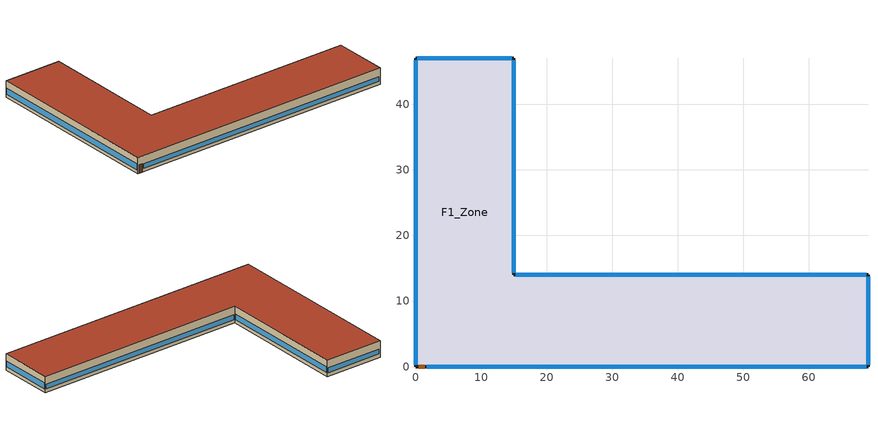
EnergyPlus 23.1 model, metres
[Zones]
F1_Zone
 floor ground (Slab): 0,47 15,47 15,14 69,14 69,0 0,0 z0
 wall outside (Exterior Wall): 0,0 69,0 69,14 15,14 15,47 0,47 0,0 z0:4.11
 window (Window): 1.71,0 68.7,0 z0.9:2; 69,0.3 69,13.7 z0.9:2.36; 68.7,14 15.3,14 z0.9:2.06; 15,14.3 15,46.7 z0.9:2.32; 14.7,47 0.3,47 z0.9:2.1; 0,46.7 0,0.3 z0.9:2.4
 door (Exterior Door): 0.5,0 1.41,0 z0:2.13
 roof outside (Roof): 0,0 69,0 69,14 15,14 15,47 0,47 z4.11
[Building]
V13-school-el-paso: 180, Suburbs, 0.04, 0.4, FullExterior, 25, 6
[Site:Location]
El Paso TX: 31.77, -106.5, -7, 1186
[Site:GroundTemperature:BuildingSurface]
13.1, 14.1, 15.3, 18.6, 20.9, 22.9, 22.8, 22.1, 20.7, 18.1, 14.6, 12.4
[SizingPeriod:DesignDay]
El Paso International Ap  Ut Ann Htg 99.6% Condns DB: 12, 21, WinterDesignDay, -5.2, 0, DefaultMultipliers, , Wetbulb, -5.2, , , , , 87865, 2.2, 20, No, No, No, ASHRAEClearSky, , , , , 0
El Paso International Ap  Ut Ann Clg .4% Condns DB=>MWB: 7, 21, SummerDesignDay, 38.1, 13, DefaultMultipliers, , Wetbulb, 18.1, , , , , 87865, 3.9, 280, No, No, No, ASHRAETau, , , 0.605, 1.547
[Material]
Carpet pad 12mm: MediumRough, 0.0127, 0.06, 288, 1380, 0.9, 0.6, 0.6
Concrete block 200mm: MediumRough, 0.2, 1.11, 800, 920, 0.9, 0.6, 0.6
Cast concrete 200mm: MediumRough, 0.2, 1.73, 2243, 837, 0.9, 0.6, 0.6
Gypsum board 13mm: MediumRough, 0.0127, 0.16, 800, 1090, 0.9, 0.6, 0.6
Metal deck 1.5mm: MediumRough, 0.0015, 45, 7680, 418, 0.9, 0.6, 0.6
Polyiso board 100mm: MediumRough, 0.1, 0.024, 30, 1470, 0.9, 0.6, 0.6
Roof membrane 10mm: MediumRough, 0.0095, 0.16, 1121, 1460, 0.9, 0.6, 0.6
Stucco 25mm: MediumRough, 0.025, 0.72, 1856, 840, 0.9, 0.6, 0.6
XPS board 50mm: MediumRough, 0.05, 0.029, 35, 1400, 0.9, 0.6, 0.6
Door panel: MediumSmooth, 0.045, 0.15, 600, 1630, 0.9, 0.6, 0.6
[Construction]
Exterior Wall: Stucco 25mm, XPS board 50mm, Concrete block 200mm, Gypsum board 13mm
Roof: Roof membrane 10mm, Polyiso board 100mm, Metal deck 1.5mm
Slab: Cast concrete 200mm, Carpet pad 12mm
Window: Glazing
Exterior Door: Door panel
[WindowMaterial:SimpleGlazingSystem]
Glazing: 2.6, 0.42, 0.47
[Zone]
F1_Zone: 0, 0, 0, 0, 1, 1, autocalculate, autocalculate, autocalculate, , , Yes
[People]
F1_Zone People: F1_Zone, Occupancy Schedule, People, 336.76, , , 0.3, autocalculate, Activity Schedule
[Lights]
F1_Zone Lights: F1_Zone, Lighting Schedule, Watts/Area, , 7.76, , 0, 0.42, 0.18
[ElectricEquipment]
F1_Zone Equipment: F1_Zone, Equipment Schedule, Watts/Area, , 6.47, , 0, 0.5, 0
[ZoneInfiltration:DesignFlowRate]
F1_Zone Infiltration: F1_Zone, Always On, AirChanges/Hour, , , , 0.35, 1, 0, 0, 0
[HVACTemplate:Thermostat]
Thermostat: Heating Setpoint, , Cooling Setpoint
[HVACTemplate:Zone:PTHP]
F1_Zone: Thermostat, autosize, autosize, , , , Flow/Person, 0.00236, , , , , DrawThrough, 0.7, 75, 0.9, SingleSpeedDX, , autosize, autosize, 3.29, SingleSpeedDXHeatPump, , autosize, 3.3, -8, , , , , Electric, , autosize
[Schedule:Compact]
Occupancy Schedule: Fraction, Through: 12/31, For: Weekdays SummerDesignDay WinterDesignDay, Until: 07:00, 0, Until: 16:00, 0.95, Until: 24:00, 0, For: Saturday, Until: 24:00, 0, For: Sunday Holidays AllOtherDays, Until: 24:00, 0
Lighting Schedule: Fraction, Through: 12/31, For: Weekdays SummerDesignDay WinterDesignDay, Until: 07:00, 0.05, Until: 16:00, 0.9, Until: 24:00, 0.05, For: Saturday, Until: 24:00, 0.05, For: Sunday Holidays AllOtherDays, Until: 24:00, 0.05
Equipment Schedule: Fraction, Through: 12/31, For: Weekdays SummerDesignDay WinterDesignDay, Until: 07:00, 0.3, Until: 16:00, 0.9, Until: 24:00, 0.3, For: Saturday, Until: 24:00, 0.3, For: Sunday Holidays AllOtherDays, Until: 24:00, 0.3
Activity Schedule: Any Number, Through: 12/31, For: AllDays, Until: 24:00, 120
Always On: Fraction, Through: 12/31, For: AllDays, Until: 24:00, 1
Heating Setpoint: Temperature, Through: 12/31, For: Weekdays, Until: 05:00, 15.6, Until: 16:00, 21, Until: 24:00, 15.6, For: Saturday, Until: 24:00, 15.6, For: SummerDesignDay WinterDesignDay, Until: 24:00, 21, For: Sunday Holidays AllOtherDays, Until: 24:00, 15.6
Cooling Setpoint: Temperature, Through: 12/31, For: Weekdays, Until: 05:00, 29.4, Until: 16:00, 24, Until: 24:00, 29.4, For: Saturday, Until: 24:00, 29.4, For: SummerDesignDay WinterDesignDay, Until: 24:00, 24, For: Sunday Holidays AllOtherDays, Until: 24:00, 29.4
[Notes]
source: assumed (half the monthly mean air temperature plus 9 C)
